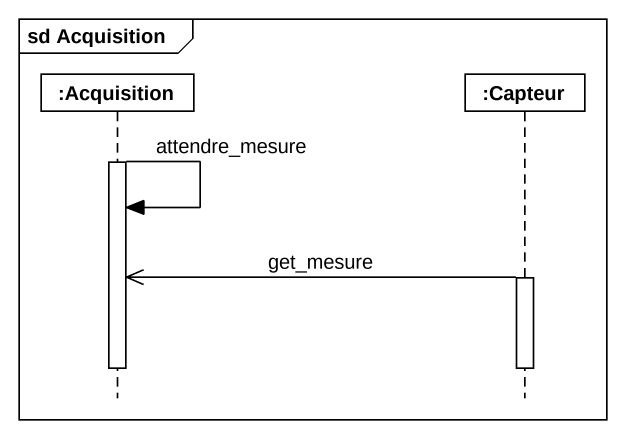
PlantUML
@startuml
mainframe sd Acquisition
hide footbox
participant ":Acquisition" as Acquisition
participant ":Capteur" as Capteur

activate Acquisition
Acquisition -> Acquisition : attendre_mesure
activate Capteur
Capteur ->> Acquisition : get_mesure
deactivate Capteur
deactivate Acquisition
@enduml
